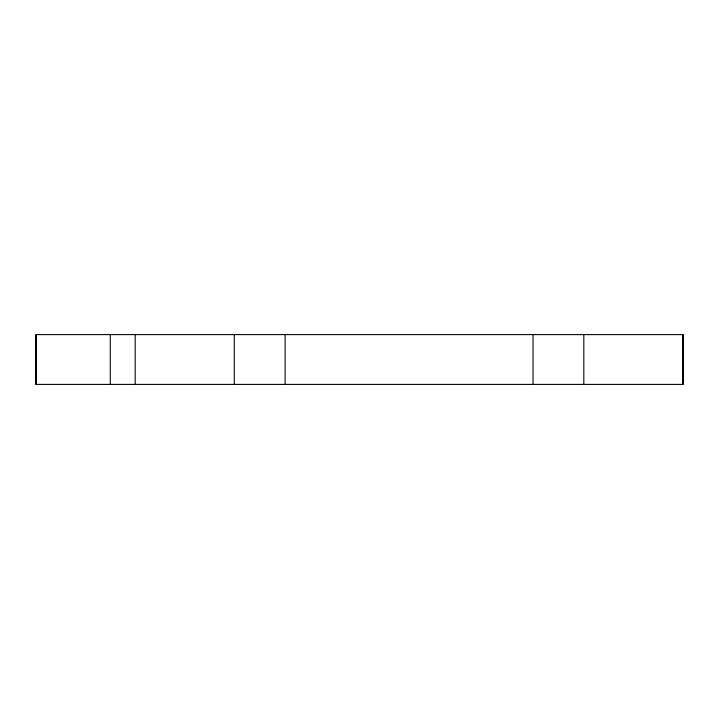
<?xml version="1.0" encoding="UTF-8"?>
<svg xmlns="http://www.w3.org/2000/svg" width="719" height="719" viewBox="0 0 719 719"><rect width="100%" height="100%" fill="white"/><g stroke="black" fill="none" stroke-linecap="round" stroke-linejoin="round"><path stroke-width="1.08" d="M682.933 334.596L682.933 384.404M583.819 334.596L583.819 384.404M533.022 334.596L533.022 384.404M285.101 334.596L285.101 384.404M234.295 334.596L234.295 384.404M135.181 334.596L135.181 384.404M110.277 334.596L110.277 384.404M36.067 334.596L36.067 384.404M683.05 334.596L35.95 334.596L35.95 384.404L683.05 384.404L683.05 334.596"/></g></svg>
